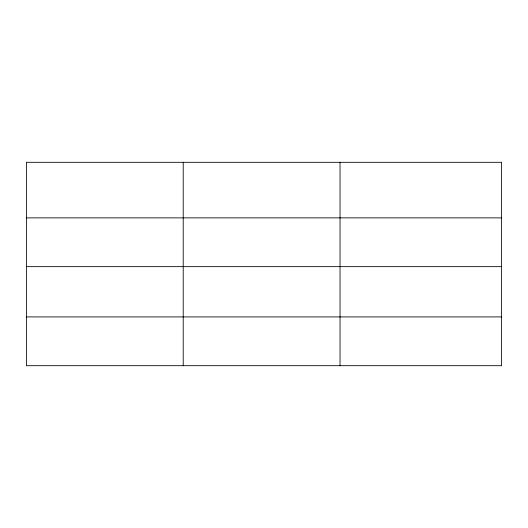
<?xml version="1.0" encoding="UTF-8"?>
<svg xmlns="http://www.w3.org/2000/svg" width="528" height="528" viewBox="0 0 528 528"><rect width="100%" height="100%" fill="white"/><g stroke="black" fill="none" stroke-linecap="round" stroke-linejoin="round"><path stroke-width="0.79" d="M501.6 266.653L501.6 162.307L26.4 162.307L26.4 365.693L501.6 365.693L501.6 266.653L26.4 266.653M26.4 217.873L501.6 217.873M26.4 316.912L501.6 316.912M340.032 162.307L340.032 365.693M183.216 162.307L183.216 365.693"/></g></svg>
